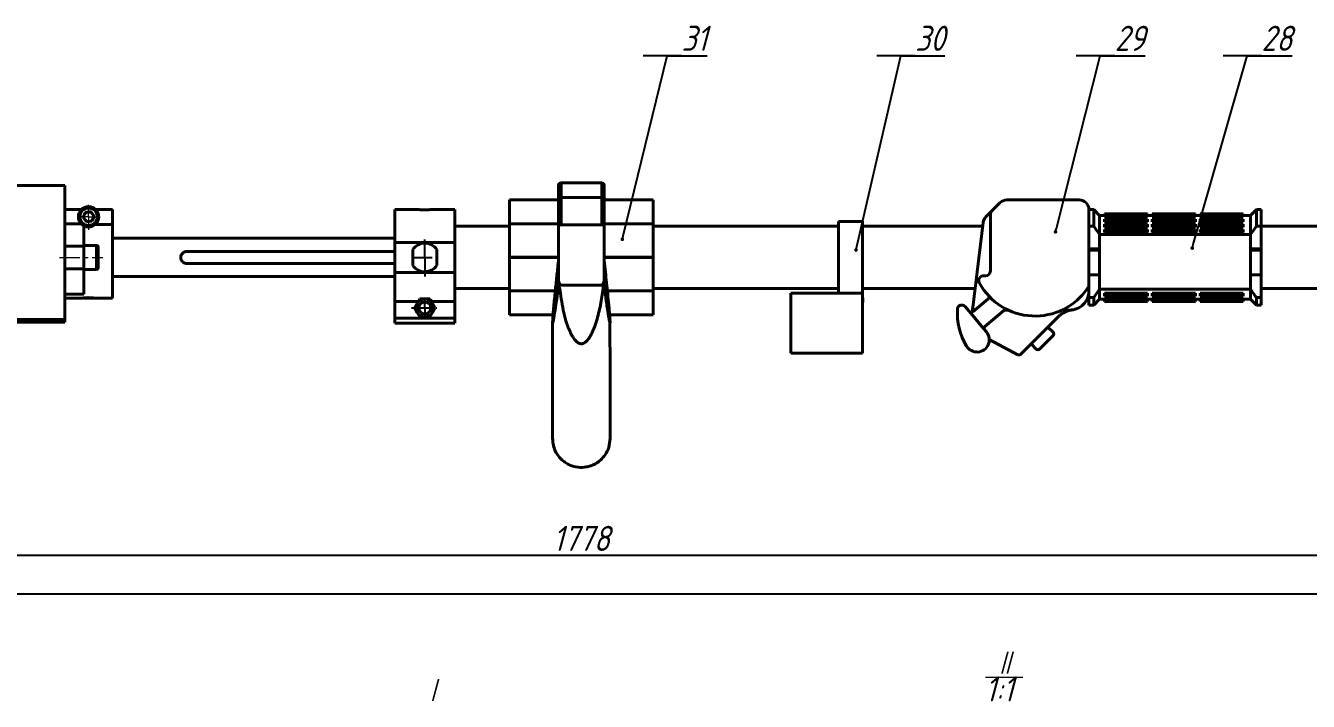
# Model space of a CAD drawing. Header units: millimetres. Extents: x 2231 to 3584, y 106 to 1044.
# Drawn here: x 2448.9 to 2627.6, y 843.7 to 937.8 of the extents above; entities that cross this region are included whole.
import ezdxf
from ezdxf import colors
from ezdxf.entities.mleader import LeaderData, LeaderLine
from ezdxf.math import Vec2, Vec3

# ---------------------------------------------------------------- set-up
doc = ezdxf.new("R2010")
doc.units = ezdxf.units.MM
doc.header["$LTSCALE"] = 0.3
doc.linetypes.add('CENTER', pattern=[50.8, 31.75, -6.35, 6.35, -6.35])
for name, color, linetype, lineweight in [('图形轮廓线', 7, 'Continuous', 40), ('尺寸标注', 7, 'Continuous', 25), ('细实线', 7, 'Continuous', 25), ('细点画线', 7, 'CENTER', 25)]:
    doc.layers.add(name, color=color, linetype=linetype, lineweight=lineweight)
doc.styles.add('数字样式', font='gbeitc.shx', dxfattribs={"height": 3.5, "bigfont": 'gbcbig.shx'})
doc.dimstyles.new('机械样式 缩小比例3', dxfattribs={"dimtxt": 3.5, "dimasz": 3, "dimexe": 1.25, "dimexo": 0, "dimtad": 1, "dimtoh": 1, "dimdec": 3, "dimlfac": 3, "dimdsep": 46, "dimtxsty": '数字样式', "dimcen": 2.5, "dimadec": 0, "dimazin": 0, "dimtp": 0.03, "dimtm": 0.03, "dimtfac": 1, "dimtdec": 3, "dimtmove": 0, "dimatfit": 3, "dimfxl": 1, "dimarcsym": 0})

# ---------------------------------------------------------------- blocks, each defined once
blk = doc.blocks.new('_Dot')
at = {"color": 0, "linetype": 'ByBlock', "lineweight": -2}
blk.add_line((-0.5, 0), (-1, 0), dxfattribs=at)
at = {"color": 0, "linetype": 'ByBlock', "const_width": 0.5}
blk.add_lwpolyline([(-0.25, 0, 1), (0.25, 0, 1)], format="xyb", close=True, dxfattribs=at)
blk = doc.blocks.new('*D132')
at = {"layer": 'Defpoints', "color": 0, "lineweight": 15, "ltscale": 0.3, "transparency": 16777216}
for p in [(2722.04, 930.49), (2434.38, 858.64), (2787.51, 858.64)]:
    blk.add_point(p, dxfattribs=at)
at = {"layer": '细实线', "color": 0, "lineweight": -2, "ltscale": 0.3, "transparency": 16777216}
for p, q in [((2722.04, 930.49), (2788.76, 930.49)), ((2787.51, 927.49), (2787.51, 861.64)), ((2434.38, 858.64), (2788.76, 858.64))]:
    blk.add_line(p, q, dxfattribs=at)
at = {"layer": '细实线', "color": 0, "lineweight": 15, "ltscale": 0.3, "transparency": 16777216}
for points in [[(2787.01, 927.49), (2788.01, 927.49), (2787.51, 930.49)], [(2787.01, 861.64), (2788.01, 861.64), (2787.51, 858.64)]]:
    blk.add_solid(points, dxfattribs=at)
at = {"layer": '细实线', "color": 0, "lineweight": 15, "ltscale": 0.3, "transparency": 16777216, "insert": (2785.13, 894.57), "char_height": 3.5, "attachment_point": 5, "rotation": 90, "style": '数字样式'}
blk.add_mtext('216', dxfattribs=at)
blk = doc.blocks.new('*D133')
at = {"layer": 'Defpoints', "color": 0, "lineweight": 15, "ltscale": 0.3, "transparency": 16777216}
for p in [(2748.38, 915.83), (2304.32, 898.83), (2304.32, 863.97)]:
    blk.add_point(p, dxfattribs=at)
at = {"layer": '细实线', "color": 0, "lineweight": -2, "ltscale": 0.3, "transparency": 16777216}
for p, q in [((2748.38, 915.83), (2748.38, 862.72)), ((2304.32, 898.83), (2304.32, 862.72)), ((2745.38, 863.97), (2307.32, 863.97))]:
    blk.add_line(p, q, dxfattribs=at)
at = {"layer": '细实线', "color": 0, "lineweight": 15, "ltscale": 0.3, "transparency": 16777216}
for points in [[(2307.32, 864.47), (2307.32, 863.47), (2304.32, 863.97)], [(2745.38, 864.47), (2745.38, 863.47), (2748.38, 863.97)]]:
    blk.add_solid(points, dxfattribs=at)
at = {"layer": '细实线', "color": 0, "lineweight": 15, "ltscale": 0.3, "transparency": 16777216, "insert": (2526.35, 866.35), "char_height": 3.5, "attachment_point": 5, "style": '数字样式'}
blk.add_mtext('1778', dxfattribs=at)

msp = doc.modelspace()

# ---------------------------------------------------------------- linework, layer by layer
at = {"layer": '图形轮廓线', "ltscale": 0.3}
for p, q in [((2454.37618, 915.4935), (2387.7095, 915.4935)), ((2454.37618, 896.82683), (2454.37618, 915.4935)), ((2523.17935, 913.64932), (2523.17935, 915.54849)), ((2529.17936, 915.88183), (2523.51268, 915.88183)), ((2523.51268, 915.88183), (2523.51268, 913.86358)), ((2529.17936, 913.86358), (2529.17936, 915.88183)), ((2529.51269, 915.54849), (2529.51269, 913.64932)), ((2523.17935, 913.4935), (2516.34602, 913.4935)), ((2516.34602, 913.4935), (2516.34602, 910.16016)), ((2523.17935, 909.81909), (2523.17935, 913.64932)), ((2523.51268, 913.86358), (2523.51268, 910.03336)), ((2529.17936, 913.86358), (2523.51268, 913.86358)), ((2529.17936, 910.03336), (2529.17936, 913.86358)), ((2529.51269, 913.64932), (2529.51269, 909.81909)), ((2536.34602, 913.4935), (2529.51269, 913.4935)), ((2536.34602, 913.4935), (2536.34602, 910.16016)), ((2583.51564, 911.9649), (2584.65371, 913.10297)), ((2585.59651, 913.4935), (2595.7109, 913.4935)), ((2454.37618, 912.16016), (2456.70605, 912.16016)), ((2456.94604, 911.06158), (2457.24241, 911.77205)), ((2457.24241, 911.77205), (2458.00587, 911.87063)), ((2458.00587, 911.87063), (2458.47297, 911.25874)), ((2458.47297, 911.25874), (2458.17661, 910.54827)), ((2458.71298, 912.16016), (2461.04284, 912.16016)), ((2461.04284, 910.07607), (2461.04284, 912.16016)), ((2503.71999, 912.16016), (2500.37617, 912.16016)), ((2500.37617, 912.16016), (2500.37617, 907.57516)), ((2508.70951, 912.16016), (2505.37618, 912.16016)), ((2508.70951, 912.16016), (2508.70951, 907.57516)), ((2582.7022, 911.15146), (2583.51564, 911.9649)), ((2583.32037, 903.60461), (2583.32037, 911.4935)), ((2597.7109, 912.16016), (2597.04423, 912.16016)), ((2597.04423, 912.16016), (2597.04423, 901.4935)), ((2598.54423, 911.32683), (2597.7109, 912.16016)), ((2597.7109, 912.16016), (2597.7109, 909.84516)), ((2599.21089, 911.32683), (2598.54423, 911.32683)), ((2598.54423, 911.32683), (2598.54423, 908.67791)), ((2599.21089, 911.5815), (2605.21089, 911.5815)), ((2599.21089, 911.5815), (2599.21089, 911.15909)), ((2605.21089, 911.5815), (2605.21089, 911.15909)), ((2605.87756, 911.32683), (2605.21089, 911.32683)), ((2605.87756, 911.5815), (2611.87756, 911.5815)), ((2605.87756, 911.5815), (2605.87756, 911.15909)), ((2611.87756, 911.5815), (2611.87756, 911.15909)), ((2612.54423, 911.32683), (2611.87756, 911.32683)), ((2612.54423, 911.5815), (2618.54423, 911.5815)), ((2612.54423, 911.5815), (2612.54423, 911.15909)), ((2618.54423, 911.5815), (2618.54423, 911.15909)), ((2619.54423, 911.32683), (2618.54423, 911.32683)), ((2620.37756, 912.16016), (2619.54423, 911.32683)), ((2619.54423, 911.32683), (2619.54423, 908.67791)), ((2621.04422, 912.16016), (2620.37756, 912.16016)), ((2620.37756, 912.16016), (2620.37756, 909.84516)), ((2621.04422, 912.16016), (2621.04422, 909.84516)), ((2454.37618, 910.19161), (2456.67565, 910.19161)), ((2457.41316, 910.44969), (2456.94604, 911.06158)), ((2457.04283, 909.91016), (2457.04283, 907.08289)), ((2458.17661, 910.54827), (2457.41316, 910.44969)), ((2458.62148, 910.07607), (2461.04284, 910.07607)), ((2461.04284, 910.07607), (2461.04284, 899.82683)), ((2516.34602, 909.82683), (2508.70951, 909.82683)), ((2516.34602, 910.16016), (2516.34602, 905.52683)), ((2523.17935, 910.16016), (2516.34602, 910.16016)), ((2523.17935, 902.3288), (2523.17935, 909.81909)), ((2529.17936, 910.03336), (2523.51268, 910.03336)), ((2536.34602, 910.16016), (2529.51269, 910.16016)), ((2529.51269, 909.81909), (2529.51269, 902.3288)), ((2536.34602, 910.16016), (2536.34602, 905.52683)), ((2562.17109, 909.82683), (2536.34602, 909.82683)), ((2565.50442, 910.4935), (2562.17109, 910.4935)), ((2562.17109, 910.4935), (2562.17109, 905.4935)), ((2565.50442, 910.4935), (2565.50442, 905.4935)), ((2582.25478, 909.82683), (2565.50442, 909.82683)), ((2580.86821, 898.53412), (2582.32162, 910.37115)), ((2597.7109, 909.84516), (2597.04423, 909.84516)), ((2605.21089, 911.15909), (2599.21089, 911.15909)), ((2599.21089, 910.83441), (2605.21089, 910.83441)), ((2599.21089, 910.83441), (2599.21089, 910.43458)), ((2599.21089, 910.43458), (2605.21089, 910.43458)), ((2599.21089, 910.1099), (2605.21089, 910.1099)), ((2599.21089, 910.1099), (2599.21089, 909.71006)), ((2599.21089, 909.71006), (2605.21089, 909.71006)), ((2605.21089, 910.83441), (2605.21089, 910.43458)), ((2605.21089, 910.1099), (2605.21089, 909.71006)), ((2611.87756, 911.15909), (2605.87756, 911.15909)), ((2605.87756, 910.83441), (2611.87756, 910.83441)), ((2605.87756, 910.83441), (2605.87756, 910.43458)), ((2605.87756, 910.43458), (2611.87756, 910.43458)), ((2605.87756, 910.1099), (2611.87756, 910.1099)), ((2605.87756, 910.1099), (2605.87756, 909.71006)), ((2605.87756, 909.71006), (2611.87756, 909.71006)), ((2611.87756, 910.83441), (2611.87756, 910.43458)), ((2611.87756, 910.1099), (2611.87756, 909.71006)), ((2618.54423, 911.15909), (2612.54423, 911.15909)), ((2612.54423, 910.83441), (2618.54423, 910.83441)), ((2612.54423, 910.83441), (2612.54423, 910.43458)), ((2612.54423, 910.43458), (2618.54423, 910.43458)), ((2612.54423, 910.1099), (2618.54423, 910.1099)), ((2612.54423, 910.1099), (2612.54423, 909.71006)), ((2612.54423, 909.71006), (2618.54423, 909.71006)), ((2618.54423, 910.83441), (2618.54423, 910.43458)), ((2618.54423, 910.1099), (2618.54423, 909.71006)), ((2620.37756, 909.84516), (2619.54423, 908.67791)), ((2621.04422, 909.84516), (2620.37756, 909.84516)), ((2621.04422, 909.84516), (2621.04422, 906.70058)), ((2644.04283, 909.82683), (2621.04422, 909.82683)), ((2500.37617, 908.16016), (2461.04284, 908.16016)), ((2598.54423, 901.09183), (2598.54423, 908.67791)), ((2619.54423, 908.67791), (2598.54423, 908.67791)), ((2599.21089, 909.38539), (2605.21089, 909.38539)), ((2599.21089, 909.38539), (2599.21089, 908.98555)), ((2599.21089, 908.98555), (2605.21089, 908.98555)), ((2605.21089, 909.38539), (2605.21089, 908.98555)), ((2605.87756, 909.38539), (2611.87756, 909.38539)), ((2605.87756, 909.38539), (2605.87756, 908.98555)), ((2605.87756, 908.98555), (2611.87756, 908.98555)), ((2611.87756, 909.38539), (2611.87756, 908.98555)), ((2612.54423, 909.38539), (2618.54423, 909.38539)), ((2612.54423, 909.38539), (2612.54423, 908.98555)), ((2612.54423, 908.98555), (2618.54423, 908.98555)), ((2618.54423, 909.38539), (2618.54423, 908.98555)), ((2619.54423, 901.09183), (2619.54423, 908.67791)), ((2457.04283, 907.08289), (2454.37618, 907.08289)), ((2458.79285, 907.16016), (2457.04283, 907.16016)), ((2457.04283, 907.08289), (2457.04283, 903.9041)), ((2458.79285, 904.27995), (2458.79285, 907.16016)), ((2459.04285, 906.91012), (2459.04285, 904.07683)), ((2471.37618, 906.32683), (2500.37617, 906.32683)), ((2500.37617, 903.41183), (2500.37617, 907.57516)), ((2508.70951, 907.57516), (2500.37617, 907.57516)), ((2502.87962, 904.38277), (2502.87274, 906.59384)), ((2506.20606, 906.60422), (2506.21294, 904.39315)), ((2508.70951, 907.57516), (2508.70951, 903.41183)), ((2597.04423, 906.70058), (2598.54423, 906.70058)), ((2598.54423, 906.51246), (2597.04423, 906.51246)), ((2619.54423, 906.70058), (2621.04422, 906.70058)), ((2621.04422, 906.51246), (2619.54423, 906.51246)), ((2621.04422, 906.70058), (2621.04422, 906.51246)), ((2621.04422, 906.47557), (2621.04422, 906.51246)), ((2621.04422, 903.17428), (2621.04422, 906.47557)), ((2458.79285, 903.82683), (2458.79285, 904.27995)), ((2500.37617, 904.66016), (2471.37618, 904.66016)), ((2516.34602, 905.52683), (2523.17935, 905.52683)), ((2516.34602, 905.46016), (2516.34602, 900.82683)), ((2516.34602, 905.46016), (2523.17935, 905.46016)), ((2523.17935, 904.93892), (2523.08379, 904.30648)), ((2523.17935, 904.95358), (2523.08597, 904.33557)), ((2529.51269, 905.52683), (2536.34602, 905.52683)), ((2529.51269, 905.46016), (2536.34602, 905.46016)), ((2529.61117, 904.2883), (2529.51269, 904.95287)), ((2529.61322, 904.26014), (2529.51269, 904.93849)), ((2529.61322, 904.26014), (2529.61117, 904.2883)), ((2536.34602, 905.46016), (2536.34602, 900.82683)), ((2562.17109, 905.4935), (2562.17109, 900.4935)), ((2565.50442, 905.4935), (2565.50442, 900.4935)), ((2457.04283, 903.9041), (2454.37618, 903.9041)), ((2457.04283, 900.35775), (2457.04283, 903.9041)), ((2457.04283, 903.82683), (2458.79285, 903.82683)), ((2461.04284, 902.82683), (2500.37617, 902.82683)), ((2500.37617, 903.41183), (2508.70951, 903.41183)), ((2500.37617, 903.41183), (2500.37617, 899.34634)), ((2508.70951, 903.41183), (2508.70951, 899.34634)), ((2523.22046, 902.04947), (2523.17935, 902.3288)), ((2529.51269, 902.3288), (2529.47158, 902.04947)), ((2582.36386, 902.93795), (2582.6537, 902.93795)), ((2598.54423, 903.06916), (2597.04423, 903.06916)), ((2621.04422, 903.06916), (2619.54423, 903.06916)), ((2621.04422, 903.17428), (2621.04422, 903.06916)), ((2621.04422, 903.06916), (2621.04422, 899.92458)), ((2508.70951, 901.16016), (2516.34602, 901.16016)), ((2522.71776, 900.82683), (2516.34602, 900.82683)), ((2516.34602, 900.82683), (2516.34602, 897.4935)), ((2523.17057, 901.57199), (2523.21637, 902.0093)), ((2523.22046, 902.04947), (2523.21637, 902.0093)), ((2529.17936, 901.64493), (2523.51268, 901.64493)), ((2529.47565, 902.0093), (2529.47158, 902.04947)), ((2529.47565, 902.0093), (2529.52147, 901.57199)), ((2536.34602, 900.82683), (2529.97238, 900.82683)), ((2536.34602, 901.16016), (2562.17109, 901.16016)), ((2536.34602, 900.82683), (2536.34602, 897.4935)), ((2565.50442, 901.16016), (2581.19065, 901.16016)), ((2597.04423, 901.4935), (2597.04423, 900.82683)), ((2597.04423, 900.82683), (2597.04423, 899.92458)), ((2597.7109, 899.92458), (2598.54423, 901.09183)), ((2598.54423, 901.09183), (2619.54423, 901.09183)), ((2598.54423, 901.09183), (2598.54423, 899.66016)), ((2619.54423, 901.09183), (2619.54423, 899.66016)), ((2621.04422, 901.16016), (2644.04283, 901.16016)), ((2457.04283, 900.35775), (2454.37618, 900.35775)), ((2454.37618, 899.82683), (2456.87618, 899.82683)), ((2457.70951, 899.82683), (2457.0205, 899.82683)), ((2458.3985, 899.82683), (2457.70951, 899.82683)), ((2458.53225, 899.82683), (2461.04284, 899.82683)), ((2503.61353, 899.34634), (2500.37617, 899.34634)), ((2500.37617, 899.34634), (2500.37617, 897.013)), ((2503.46409, 899.0875), (2503.10451, 898.46469)), ((2503.82368, 899.71032), (2503.46409, 899.0875)), ((2504.54285, 899.71032), (2503.82368, 899.71032)), ((2505.262, 899.71032), (2504.54285, 899.71032)), ((2508.70951, 899.34634), (2505.47215, 899.34634)), ((2505.98117, 898.46469), (2505.62159, 899.0875)), ((2508.70951, 899.34634), (2508.70951, 897.013)), ((2555.50442, 900.4935), (2555.50442, 892.16016)), ((2555.50442, 900.4935), (2565.50442, 900.4935)), ((2565.50442, 900.4935), (2565.50442, 892.16016)), ((2565.57109, 899.86744), (2565.50442, 899.86744)), ((2565.57109, 899.20077), (2565.50442, 899.20077)), ((2565.57109, 899.86744), (2565.57109, 899.20077)), ((2580.85701, 897.91201), (2583.2737, 899.93986)), ((2597.7109, 899.92458), (2597.04423, 899.92458)), ((2597.04423, 899.92458), (2597.04423, 898.82683)), ((2597.04423, 898.82683), (2597.7109, 898.82683)), ((2597.7109, 899.92458), (2597.7109, 898.82683)), ((2597.7109, 898.82683), (2598.54423, 899.66016)), ((2598.54423, 899.66016), (2599.21089, 899.66016)), ((2599.21089, 900.49941), (2605.21089, 900.49941)), ((2599.21089, 900.49941), (2599.21089, 900.077)), ((2605.21089, 900.077), (2599.21089, 900.077)), ((2599.21089, 899.75232), (2605.21089, 899.75232)), ((2599.21089, 899.75232), (2599.21089, 899.35249)), ((2599.21089, 899.35249), (2605.21089, 899.35249)), ((2605.21089, 900.49941), (2605.21089, 900.077)), ((2605.21089, 899.75232), (2605.21089, 899.35249)), ((2605.21089, 899.66016), (2605.87756, 899.66016)), ((2605.87756, 900.49941), (2611.87756, 900.49941)), ((2605.87756, 900.49941), (2605.87756, 900.077)), ((2611.87756, 900.077), (2605.87756, 900.077)), ((2605.87756, 899.75232), (2611.87756, 899.75232)), ((2605.87756, 899.75232), (2605.87756, 899.35249)), ((2605.87756, 899.35249), (2611.87756, 899.35249)), ((2611.87756, 900.49941), (2611.87756, 900.077)), ((2611.87756, 899.75232), (2611.87756, 899.35249)), ((2611.87756, 899.66016), (2612.54423, 899.66016)), ((2612.54423, 900.49941), (2618.54423, 900.49941)), ((2612.54423, 900.49941), (2612.54423, 900.077)), ((2618.54423, 900.077), (2612.54423, 900.077)), ((2612.54423, 899.75232), (2618.54423, 899.75232)), ((2612.54423, 899.75232), (2612.54423, 899.35249)), ((2612.54423, 899.35249), (2618.54423, 899.35249)), ((2618.54423, 900.49941), (2618.54423, 900.077)), ((2618.54423, 899.75232), (2618.54423, 899.35249)), ((2618.54423, 899.66016), (2619.54423, 899.66016)), ((2619.54423, 899.66016), (2620.37756, 898.82683)), ((2620.37756, 899.92458), (2620.37756, 898.82683)), ((2621.04422, 899.92458), (2620.37756, 899.92458)), ((2620.37756, 898.82683), (2621.04422, 898.82683)), ((2621.04422, 899.92458), (2621.04422, 898.82683)), ((2508.70951, 897.013), (2500.37617, 897.013)), ((2500.37617, 896.32946), (2500.37617, 897.013)), ((2503.46409, 897.84187), (2503.82368, 897.21905)), ((2503.82368, 897.21905), (2504.54285, 897.21905)), ((2504.54285, 897.21905), (2505.262, 897.21905)), ((2505.262, 897.21905), (2505.62159, 897.84187)), ((2505.62159, 897.84187), (2505.98117, 898.46469)), ((2508.70951, 897.013), (2508.70951, 896.32946)), ((2516.34602, 897.4935), (2522.40676, 897.4935)), ((2530.28504, 897.4935), (2536.34602, 897.4935)), ((2579.80854, 898.64296), (2580.81592, 897.4424)), ((2580.81592, 897.4424), (2582.1015, 895.91031)), ((2585.48613, 898.31522), (2582.57111, 895.86923)), ((2585.80106, 898.16016), (2585.30134, 898.16016)), ((2592.78326, 897.23253), (2587.55212, 892.00139)), ((2594.37756, 898.16016), (2593.28839, 898.16016)), ((2594.37756, 898.16016), (2594.37756, 898.13914)), ((2454.37618, 896.82683), (2437.70951, 896.82683)), ((2437.70951, 896.4935), (2454.37618, 896.4935)), ((2454.37618, 896.82683), (2454.37618, 896.4935)), ((2508.70951, 896.32946), (2500.37617, 896.32946)), ((2522.34852, 896.49899), (2522.34602, 889.5948)), ((2530.34602, 889.59577), (2530.33575, 896.39664)), ((2582.1015, 895.91031), (2582.77393, 895.10894)), ((2592.05331, 895.08836), (2591.3462, 895.79547)), ((2587.15969, 891.9429), (2583.17105, 894.06779)), ((2589.69628, 892.73134), (2588.98918, 893.43845)), ((2592.05331, 894.61696), (2590.16769, 892.73134)), ((2555.50442, 892.16016), (2565.50442, 892.16016)), ((2522.34602, 889.59546), (2522.34602, 880.54357)), ((2530.34602, 880.54337), (2530.34602, 889.59546)), ((2522.34602, 880.52674), (2522.34602, 880.17784))]:
    msp.add_line(p, q, dxfattribs=at)
at = {"layer": '图形轮廓线', "ltscale": 0.3, "flags": 128}
for points in [[(2523.17935, 913.64932), (2523.18575, 913.69112), (2523.20473, 913.73131), (2523.23552, 913.76835), (2523.27699, 913.80082), (2523.32749, 913.82747), (2523.38513, 913.84727), (2523.44766, 913.85946), (2523.51268, 913.86358)], [(2529.51269, 913.64932), (2529.50627, 913.69112), (2529.48731, 913.73131), (2529.4565, 913.76835), (2529.41505, 913.80082), (2529.36455, 913.82747), (2529.30691, 913.84727), (2529.24439, 913.85946), (2529.17936, 913.86358)], [(2523.17935, 909.81909), (2523.18575, 909.86089), (2523.20473, 909.90109), (2523.23552, 909.93813), (2523.27699, 909.9706), (2523.32749, 909.99725), (2523.38513, 910.01705), (2523.44766, 910.02924), (2523.51268, 910.03336)], [(2529.51269, 909.81909), (2529.50627, 909.86089), (2529.48731, 909.90109), (2529.4565, 909.93813), (2529.41505, 909.9706), (2529.36455, 909.99725), (2529.30691, 910.01705), (2529.24439, 910.02924), (2529.17936, 910.03336)], [(2523.08597, 904.33557), (2523.0856, 904.333), (2523.08379, 904.30648)], [(2523.08379, 904.30648), (2523.08403, 904.3204), (2523.08413, 904.32136)], [(2529.61322, 904.26014), (2529.6129, 904.27475), (2529.61288, 904.275)], [(2523.51268, 901.64493), (2523.45362, 901.65727), (2523.39641, 901.69389), (2523.34289, 901.75364), (2523.29475, 901.83463), (2523.2535, 901.93429), (2523.22046, 902.04947)], [(2529.17936, 901.64493), (2529.23843, 901.65727), (2529.29563, 901.69389), (2529.34915, 901.75364), (2529.39729, 901.83463), (2529.43854, 901.93429), (2529.47158, 902.04947)], [(2505.62159, 899.0875), (2505.34119, 899.57316), (2505.262, 899.71032)], [(2503.10451, 898.46469), (2503.1837, 898.32752), (2503.46409, 897.84187)], [(2580.78932, 897.89165), (2580.79241, 897.9168), (2580.81364, 898.08969), (2580.83225, 898.24123), (2580.84751, 898.36559), (2580.85886, 898.458), (2580.86585, 898.5149), (2580.86821, 898.53412)]]:
    msp.add_lwpolyline(points, dxfattribs=at)
at = {"layer": '图形轮廓线', "ltscale": 0.3}
for centre, radius in [((2457.70951, 911.16017), 1.41666), ((2457.70951, 911.16017), 1.20833), ((2504.54284, 898.46469), 0.83333)]:
    msp.add_circle(centre, radius, dxfattribs=at)
for centre, radius, start, end in [((2523.51269, 915.54849), 0.33334, 90.0015213, 179.9993325), ((2529.17935, 915.54849), 0.33334, 0.0006675, 89.9984787), ((2585.59651, 912.16019), 1.33331, 89.9996674, 135.0003559), ((2595.71089, 912.16015), 1.33334, 0.0003187, 89.999788), ((2457.70957, 911.16015), 0.66672, 157.3584296, 217.3532397), ((2457.70947, 911.16022), 0.66661, 97.3548893, 157.3604786), ((2457.70952, 911.16019), 0.66665, 37.3563258, 97.3581029), ((2457.70952, 911.16016), 0.66666, 337.3570585, 37.3580251), ((2583.98699, 911.49351), 0.66662, 134.9979249, 180.0015143), ((2457.70952, 911.1602), 0.6667, 217.3589561, 277.3567669), ((2457.7095, 911.16018), 0.66668, 277.3587397, 337.3567655), ((2583.64498, 910.20867), 1.3333, 134.9995056, 173.0004568), ((2458.79283, 906.91014), 0.25002, 0.0045541, 89.9957305), ((2504.54284, 905.4935), 2, 33.7357935, 146.6211917), ((2504.54284, 905.4935), 2, 213.7358538, 326.6211528), ((2523.44724, 904.28136), 0.36531, 171.4662108, 173.7133659), ((2529.24229, 904.23412), 0.37284, 6.2946755, 8.3543769), ((2458.79283, 904.07685), 0.25002, 270.0040266, 359.9956888), ((2582.36385, 902.27128), 0.66666, 89.9996558, 208.4436445), ((2582.6537, 903.60462), 0.66667, 270.0003031, 359.9995902), ((2590.35518, 906.60221), 9.75612, 208.4547969, 208.7065051), ((2589.54472, 906.16096), 8.83334, 208.7212022, 325.7781193), ((2594.37756, 900.82683), 2.66667, 269.9999387, 359.9999546), ((2589.53099, 906.16992), 8.84973, 325.7801924, 328.1008891), ((2504.54291, 898.46469), 1.2457, 150.0017184, 209.9982816), ((2504.54284, 898.46468), 1.24564, 89.9995195, 149.9997916), ((2504.54284, 898.46468), 1.24564, 30.0002084, 89.9995666), ((2504.54277, 898.46469), 1.2457, 330.0017184, 29.9982816), ((2579.33955, 898.24943), 0.61222, 40.0003624, 177.4284444), ((2504.54284, 898.46469), 1.24564, 210.0000809, 270.000509), ((2504.54284, 898.46469), 1.24564, 270.0004048, 329.9999191), ((2587.97839, 897.86151), 9.25977, 177.4288932, 210.5830177), ((2580.64275, 898.16737), 0.33334, 220.0004946, 309.9994491), ((2581.19906, 898.4935), 0.33334, 173.0013921, 262.5871095), ((2595.04166, 894.97595), 3.19257, 134.4373784, 135.0231028), ((2594.41858, 898.27432), 0.14126, 253.1191117, 281.565554), ((2582.78535, 895.61388), 0.33332, 129.9975208, 220.002017), ((2581.47099, 894.01565), 1.70087, 210.5829179, 40.0000207), ((2591.81761, 894.85266), 0.33333, 314.9994405, 45.0005595), ((2587.31641, 892.23711), 0.33335, 241.9551751, 314.9985642), ((2589.93199, 892.96705), 0.33334, 225.0007016, 314.9992984)]:
    msp.add_arc(centre, radius, start, end, dxfattribs=at)
for points, knots in [([(2505.37618, 912.16016), (2505.36067, 912.15826), (2505.30048, 912.15086), (2505.17105, 912.13693), (2504.97053, 912.12033), (2504.72254, 912.1084), (2504.45085, 912.10691), (2504.20406, 912.1144), (2503.95334, 912.134), (2503.86865, 912.14087), (2503.68856, 912.16274), (2503.71815, 912.15909), (2503.71999, 912.15886)], [0, 0, 0, 0, 0.028066724, 0.108873675, 0.233765675, 0.38900532, 0.555941314, 0.715736973, 0.852050175, 0.949872718, 0.996884807, 1, 1, 1, 1]), ([(2598.54423, 908.67791), (2598.3385, 908.97775), (2598.06795, 909.37208), (2597.77991, 909.75372), (2597.7109, 909.84516)], [0, 0, 0, 0, 0.76040399, 1, 1, 1, 1]), ([(2471.37618, 906.32683), (2471.2852, 906.31815), (2471.10402, 906.30087), (2470.85917, 906.16524), (2470.66649, 905.96053), (2470.55195, 905.69892), (2470.5311, 905.4181), (2470.60043, 905.15113), (2470.75134, 904.91911), (2470.97402, 904.74582), (2471.19698, 904.66842), (2471.334, 904.66211), (2471.37618, 904.66016)], [0, 0, 0, 0, 0.104256524, 0.20761893, 0.313837224, 0.423037519, 0.529498744, 0.632049395, 0.735136261, 0.842341599, 0.95146308, 1, 1, 1, 1]), ([(2523.08379, 904.30648), (2523.01197, 903.63972), (2522.8666, 902.29005), (2522.65335, 900.22728), (2522.49388, 898.54998), (2522.39785, 897.40989), (2522.36319, 896.92988), (2522.35185, 896.68111), (2522.34518, 896.55261), (2522.35073, 896.46075), (2522.34635, 896.41337), (2522.37678, 896.36508), (2522.41235, 896.56089), (2522.45388, 896.69606), (2522.57414, 897.42899), (2522.74542, 898.50096), (2522.96024, 900.0416), (2523.10221, 901.07457), (2523.17057, 901.57199)], [0, 0, 0, 0, 0.152302088, 0.308294031, 0.470967062, 0.534945594, 0.568120354, 0.580273354, 0.591474037, 0.597401859, 0.600961685, 0.602521463, 0.607900113, 0.626941393, 0.651385878, 0.762591257, 0.885677905, 1, 1, 1, 1]), ([(2530.33575, 896.39664), (2530.33604, 896.39678), (2530.34802, 896.4024), (2530.3368, 896.45139), (2530.34958, 896.52158), (2530.3408, 896.64192), (2530.33303, 896.87754), (2530.2978, 897.35637), (2530.21884, 898.31719), (2530.09243, 899.64908), (2529.88385, 901.71391), (2529.72118, 903.24445), (2529.61322, 904.26014)], [0, 0, 0, 0, 0.000122889, 0.004995548, 0.013876375, 0.030349268, 0.048784612, 0.104432306, 0.211760921, 0.41553194, 0.612136509, 1, 1, 1, 1]), ([(2523.21637, 902.0093), (2523.28545, 901.50447), (2523.4255, 900.48096), (2523.67111, 898.94104), (2523.97274, 897.39402), (2524.42592, 895.87816), (2524.9562, 894.72029), (2525.452, 893.97583), (2525.78585, 893.65782), (2526.07208, 893.50603), (2526.32151, 893.45727), (2526.58001, 893.49088), (2526.89362, 893.64306), (2527.26889, 894.00553), (2527.63635, 894.56379), (2528.1675, 895.72288), (2528.72727, 897.436), (2529.17955, 899.71296), (2529.37703, 901.24444), (2529.47565, 902.0093)], [0, 0, 0, 0, 0.080788422, 0.163794281, 0.247255197, 0.330516525, 0.414147824, 0.448112128, 0.471776156, 0.48639536, 0.498888703, 0.511446852, 0.527044257, 0.55330124, 0.59305719, 0.632397393, 0.755186086, 0.877734139, 1, 1, 1, 1]), ([(2529.52147, 901.57199), (2529.61737, 900.87915), (2529.80353, 899.53432), (2530.01713, 898.00528), (2530.18844, 897.0203), (2530.24097, 896.642), (2530.30174, 896.45643), (2530.31337, 896.42089)], [0, 0, 0, 0, 0.402538967, 0.781351351, 0.887715681, 0.978495161, 1, 1, 1, 1]), ([(2619.54423, 901.09183), (2619.74996, 900.79198), (2620.02051, 900.39766), (2620.30855, 900.01602), (2620.37756, 899.92458)], [0, 0, 0, 0, 0.7604039896, 1, 1, 1, 1]), ([(2456.87618, 899.82683), (2456.89164, 899.82906), (2456.95156, 899.83773), (2457.08056, 899.8541), (2457.28078, 899.87366), (2457.52865, 899.88778), (2457.80017, 899.88959), (2458.04679, 899.88081), (2458.29741, 899.85781), (2458.38232, 899.84971), (2458.5638, 899.82381), (2458.53403, 899.82812), (2458.53225, 899.82837)], [0, 0, 0, 0, 0.02802884, 0.108623005, 0.233340194, 0.388620956, 0.555319273, 0.714630011, 0.850927738, 0.949332287, 0.996974384, 1, 1, 1, 1]), ([(2594.4469, 898.13592), (2594.24979, 898.08244), (2593.80998, 897.96311), (2593.25263, 897.65306), (2592.93575, 897.3707), (2592.80645, 897.2555)], [0, 0, 0, 0, 0.324694689, 0.724462973, 1, 1, 1, 1]), ([(2594.37756, 898.13914), (2594.48915, 898.15305), (2594.60216, 898.16713), (2594.71512, 898.18161), (2594.71655, 898.1818)], [0, 0, 0, 0, 0.987365858, 1, 1, 1, 1]), ([(2594.71655, 898.1818), (2594.71557, 898.18167), (2594.62513, 898.17008), (2594.53553, 898.15291), (2594.4469, 898.13592)], [0, 0, 0, 0, 0.0108750868, 1, 1, 1, 1]), ([(2530.31337, 896.42089), (2530.31436, 896.40564), (2530.31578, 896.38359), (2530.33104, 896.39357), (2530.33575, 896.39664)], [0, 0, 0, 0, 0.691867365, 1, 1, 1, 1]), ([(2522.34602, 880.27585), (2522.36781, 879.94489), (2522.40927, 879.31538), (2522.72545, 878.46507), (2523.15324, 877.77721), (2523.65094, 877.24786), (2524.18119, 876.85235), (2524.90435, 876.47237), (2525.86476, 876.21652), (2526.85734, 876.24372), (2527.6663, 876.44605), (2528.34893, 876.7479), (2529.0635, 877.25654), (2529.72173, 878.01783), (2530.23801, 879.05027), (2530.30867, 879.85209), (2530.34602, 880.27585)], [0, 0, 0, 0, 0.078568915, 0.149441825, 0.213216089, 0.270339309, 0.321289344, 0.369964129, 0.464126794, 0.554220421, 0.603047005, 0.661910951, 0.730842795, 0.809973163, 0.899569563, 1, 1, 1, 1]), ([(2530.34602, 880.20538), (2530.34602, 880.19553), (2530.34602, 880.06087), (2530.34602, 880.30265), (2530.34602, 880.52674)], [0, 0, 0, 0, 0.07315995, 1, 1, 1, 1])]:
    msp.add_open_spline(points, degree=3, knots=knots, dxfattribs=at)
at = {"layer": '尺寸标注', "lineweight": 15, "ltscale": 0.3}
msp.add_line((2582.66397, 847.00467), (2587.86012, 847.00467), dxfattribs=at)
at = {"layer": '细实线', "ltscale": 0.3}
msp.add_arc((2504.54285, 898.46469), 0.76667, 94.01096, 7.2026361, dxfattribs=at)
at = {"layer": '细点画线', "lineweight": 15, "ltscale": 0.3}
for p, q in [((2457.70952, 911.16019), (2457.70952, 912.84039)), ((2457.70952, 911.16019), (2456.11408, 911.16019)), ((2457.70952, 911.16019), (2459.24636, 911.16019)), ((2457.70952, 911.16019), (2457.70952, 909.31789)), ((2453.64419, 905.49348), (2459.70627, 905.49348))]:
    msp.add_line(p, q, dxfattribs=at)
at = {"layer": '细点画线', "ltscale": 0.3}
for p, q in [((2504.54292, 905.4935), (2504.5429, 907.99417)), ((2502.70668, 905.4935), (2506.23211, 905.4935)), ((2504.54292, 905.4935), (2504.54284, 902.85087)), ((2504.54292, 905.4935), (2504.54292, 905.4935)), ((2504.54285, 898.46469), (2504.54284, 899.7995)), ((2502.70662, 898.46469), (2506.23205, 898.46469)), ((2504.54285, 898.46469), (2504.54285, 898.46469)), ((2504.54285, 898.46469), (2504.54285, 897.11371))]:
    msp.add_line(p, q, dxfattribs=at)

# ---------------------------------------------------------------- texts
at = {"layer": '尺寸标注', "lineweight": 15, "ltscale": 0.3, "style": '数字样式'}
for s, p in [('Ⅱ', (2583.96491, 847.18655)), ('1:1', (2582.59104, 843.64146)), ('Ⅰ', (2504.29374, 843.3666))]:
    msp.add_text(s, height=3.5, dxfattribs=at).set_placement(p)

# ---------------------------------------------------------------- dimensions: what is measured, and where the dimension line sits
at = {"layer": '细实线', "lineweight": 15, "ltscale": 0.3}
dim = msp.add_linear_dim(base=(2787.50747, 858.64349), p1=(2722.04284, 930.4935), p2=(2434.37617, 858.64349), angle=90, text='216', dimstyle='机械样式 缩小比例3', dxfattribs=at)
dim.commit()
dim.dimension.update_dxf_attribs({"geometry": '*D132', "text_midpoint": (2785.13247, 894.56849)})
dim = msp.add_linear_dim(base=(2304.31792, 863.97139), p1=(2748.37617, 915.82683), p2=(2304.31792, 898.82683), text='1778', dimstyle='机械样式 缩小比例3', dxfattribs=at)
dim.commit()
dim.dimension.update_dxf_attribs({"geometry": '*D133', "text_midpoint": (2526.34705, 866.34639)})

# ---------------------------------------------------------------- leaders
at = {"layer": '尺寸标注', "ltscale": 0.3}
ml = msp.add_multileader_mtext('Standard', dxfattribs=at)
ml.set_content('\\L{\\L31}', color=256, style='数字样式')
ml.set_leader_properties()
ml.set_arrow_properties(name='DOT')
ml.build(insert=Vec2(0, 0))
ml.multileader.update_dxf_attribs({"text_left_attachment_type": 8, "text_right_attachment_type": 8, "dogleg_length": 2, "arrow_head_size": 0.5})
ctx = ml.context
ctx.base_point, ctx.char_height, ctx.arrow_head_size, ctx.landing_gap_size, ctx.plane_origin = Vec3(2540.29848, 933.56909), 3.5, 0.5, 0, Vec3(2532.05063, 908.01859)
ctx.left_attachment, ctx.right_attachment = 8, 8
notes = []
notes.append((ctx, [(0, (1, 1, 0), (2538.29848, 933.56909), (1, 0), 2, [(0, [(2532.05063, 908.01859)], 0, [])])]))
ctx.mtext.insert, ctx.mtext.flow_direction = Vec3(2540.29848, 937.76909), 5
ml = msp.add_multileader_mtext('Standard', dxfattribs=at)
ml.set_content('\\L{\\L30}', color=256, style='数字样式')
ml.set_leader_properties()
ml.set_arrow_properties(name='DOT')
ml.build(insert=Vec2(0, 0))
ml.multileader.update_dxf_attribs({"text_left_attachment_type": 8, "text_right_attachment_type": 8, "dogleg_length": 2, "arrow_head_size": 0.5})
ctx = ml.context
ctx.base_point, ctx.char_height, ctx.arrow_head_size, ctx.landing_gap_size, ctx.plane_origin = Vec3(2572.84742, 933.56909), 3.5, 0.5, 0, Vec3(2564.59956, 906.52147)
ctx.left_attachment, ctx.right_attachment = 8, 8
notes.append((ctx, [(0, (1, 1, 0), (2570.84742, 933.56909), (1, 0), 2, [(0, [(2564.59956, 906.52147)], 0, [])])]))
ctx.mtext.insert, ctx.mtext.flow_direction = Vec3(2572.84742, 937.76909), 5
ml = msp.add_multileader_mtext('Standard', dxfattribs=at)
ml.set_content('\\L{\\L29}', color=256, style='数字样式')
ml.set_leader_properties()
ml.set_arrow_properties(name='DOT')
ml.build(insert=Vec2(0, 0))
ml.multileader.update_dxf_attribs({"text_left_attachment_type": 8, "text_right_attachment_type": 8, "dogleg_length": 2, "arrow_head_size": 0.5})
ctx = ml.context
ctx.base_point, ctx.char_height, ctx.arrow_head_size, ctx.landing_gap_size, ctx.plane_origin = Vec3(2600.63758, 933.56909), 3.5, 0.5, 0, Vec3(2592.38972, 909.04682)
ctx.left_attachment, ctx.right_attachment = 8, 8
notes.append((ctx, [(0, (1, 1, 0), (2598.63758, 933.56909), (1, 0), 2, [(0, [(2592.38972, 909.04682)], 0, [])])]))
ctx.mtext.insert, ctx.mtext.flow_direction = Vec3(2600.63758, 937.76909), 5
ml = msp.add_multileader_mtext('Standard', dxfattribs=at)
ml.set_content('\\L{\\L28}', color=256, style='数字样式')
ml.set_leader_properties()
ml.set_arrow_properties(name='DOT')
ml.build(insert=Vec2(0, 0))
ml.multileader.update_dxf_attribs({"text_left_attachment_type": 8, "text_right_attachment_type": 8, "dogleg_length": 2, "arrow_head_size": 0.5})
ctx = ml.context
ctx.base_point, ctx.char_height, ctx.arrow_head_size, ctx.landing_gap_size, ctx.plane_origin = Vec3(2621.08538, 933.56909), 3.5, 0.5, 0, Vec3(2592.38972, 909.04682)
ctx.left_attachment, ctx.right_attachment = 8, 8
notes.append((ctx, [(0, (1, 1, 0), (2619.08538, 933.56909), (1, 0), 2, [(0, [(2611.43934, 906.7964)], 0, [])])]))
ctx.mtext.insert, ctx.mtext.flow_direction = Vec3(2621.08538, 937.76909), 5
for ctx, leaders in notes:
    for number, flags, end, landing, length, lines in leaders:
        leader = LeaderData()
        leader.index, (leader.has_last_leader_line, leader.has_dogleg_vector, leader.attachment_direction) = number, flags
        leader.last_leader_point, leader.dogleg_vector, leader.dogleg_length = Vec3(end), Vec3(landing), length
        for number, points, colour, breaks in lines:
            line = LeaderLine()
            line.index, line.vertices, line.color, line.breaks = number, Vec3.list(points), colors.encode_raw_color(colour), breaks
            leader.lines.append(line)
        ctx.leaders.append(leader)

doc.saveas('drawing.dxf')
